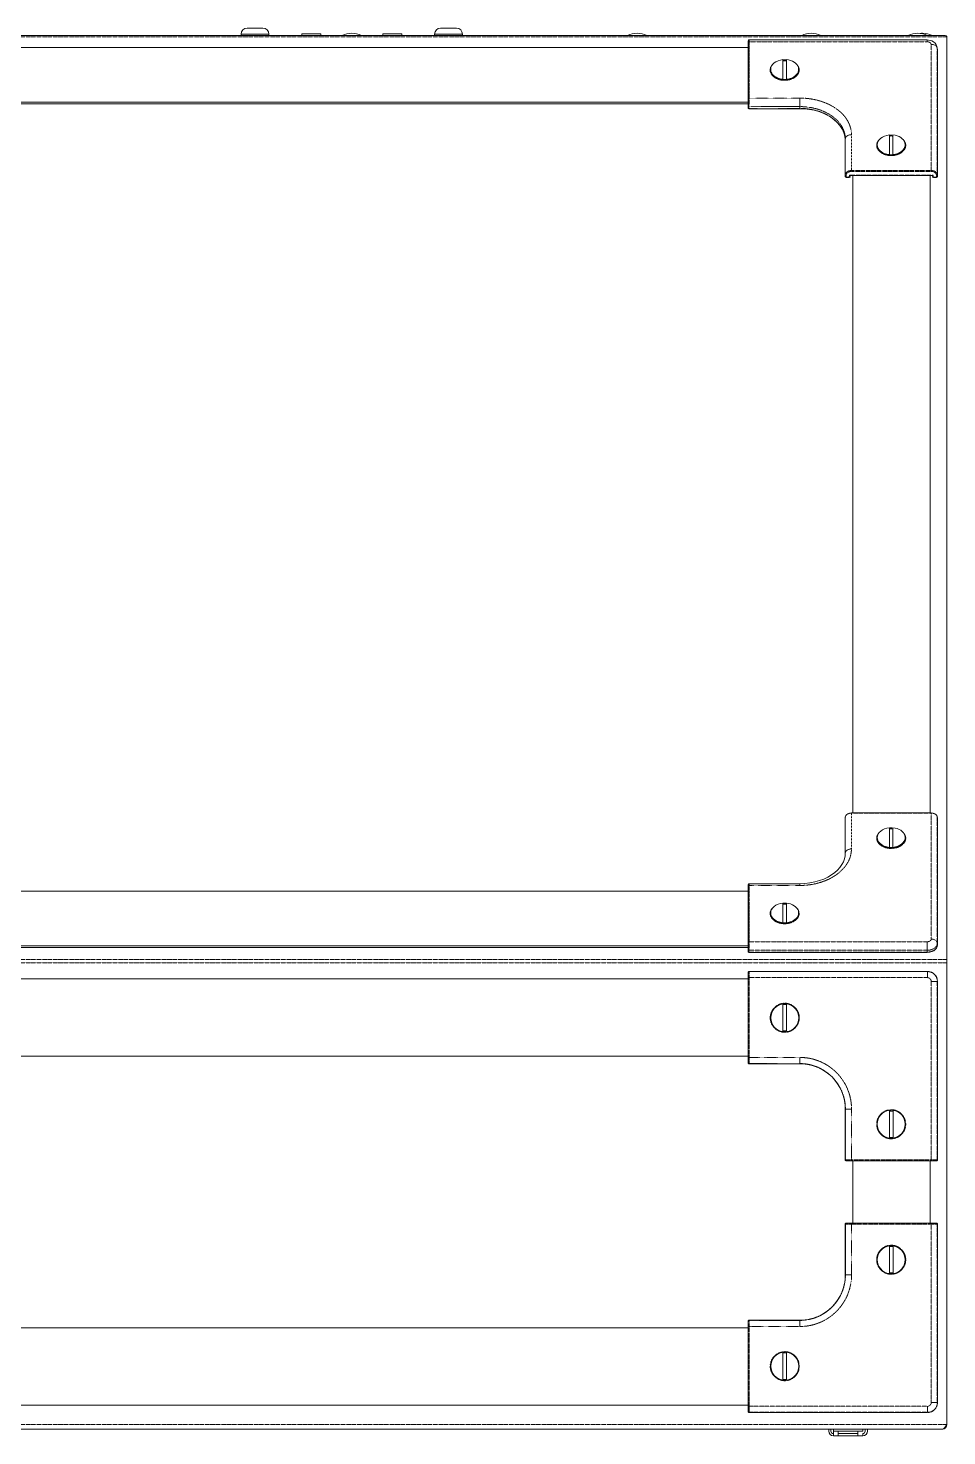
# Model space of a CAD drawing. Header units: millimetres. Extents: x 46989 to 543236, y 252623 to 526638.
# Drawn here: x 76805 to 85351, y 491109 to 504200 of the extents above; entities that cross this region are included whole.
import ezdxf

# ---------------------------------------------------------------- set-up
doc = ezdxf.new("R2010")
doc.units = ezdxf.units.MM
doc.linetypes.add('PHANTOM', pattern=[20, 10, -2, 2, -2, 2, -2])

msp = doc.modelspace()

# ---------------------------------------------------------------- linework, layer by layer
at = {"color": 7, "lineweight": 13, "ltscale": 0.03937}
for p, q in [((59542, 504131), (85329, 504131)), ((83503, 504020), (61366, 504020)), ((83512, 504090), (85169, 504090)), ((85263, 503993), (85263, 502819)), ((85350, 504118), (85350, 495538)), ((85351, 495524), (85351, 504083)), ((61366, 503511), (83503, 503511)), ((61366, 503497), (83503, 503497)), ((84455, 502831), (85213, 502831)), ((84475, 502831), (84475, 496902)), ((85195, 496902), (85195, 502831)), ((84463, 496902), (85205, 496902)), ((85263, 496847), (85263, 495674)), ((61367, 496174), (83503, 496174)), ((83503, 495665), (61367, 495665)), ((83503, 495651), (61368, 495651)), ((85169, 495605), (83509, 495605)), ((85350, 491215), (85350, 495508)), ((85351, 495508), (85351, 491215)), ((83504, 495359), (61367, 495359)), ((83504, 494610), (83504, 495388)), ((83510, 495427), (85170, 495427)), ((85263, 495334), (85263, 493674)), ((61367, 494639), (83504, 494639)), ((84446, 493668), (85224, 493668)), ((84475, 493668), (84475, 493086)), ((85195, 493086), (85195, 493668)), ((84446, 493086), (85224, 493086)), ((85263, 493080), (85263, 491420)), ((83504, 492115), (61366, 492115)), ((83504, 492144), (83504, 491366)), ((61366, 491395), (83504, 491395)), ((85170, 491327), (83510, 491327)), ((59562, 491171), (85308, 491171))]:
    msp.add_line(p, q, dxfattribs=at)
at = {"color": 7, "linetype": 'PHANTOM', "lineweight": 13, "ltscale": 0.004469}
for p, q in [((78914, 504144), (78786, 504144)), ((80714, 504144), (80586, 504144))]:
    msp.add_line(p, q, dxfattribs=at)
at = {"color": 7, "lineweight": 13, "ltscale": 0.000442475}
for p, q in [((78786, 504131), (78786, 504144)), ((79045, 504131), (79045, 504144)), ((80586, 504131), (80586, 504144)), ((80845, 504131), (80845, 504144))]:
    msp.add_line(p, q, dxfattribs=at)
at = {"color": 7, "lineweight": 13, "ltscale": 0.002532}
for p, q in [((78915, 504200), (78842, 504200)), ((80715, 504200), (80642, 504200))]:
    msp.add_line(p, q, dxfattribs=at)
at = {"color": 7, "linetype": 'PHANTOM', "lineweight": 13, "ltscale": 3.09982e-05}
for p, q in [((78915, 504144), (78914, 504144)), ((80715, 504144), (80714, 504144))]:
    msp.add_line(p, q, dxfattribs=at)
at = {"color": 7, "lineweight": 13, "ltscale": 1.76017e-05}
msp.add_line((78915, 504200), (78915, 504200), dxfattribs=at)
at = {"color": 7, "lineweight": 13, "ltscale": 0.00255}
for p, q in [((78989, 504200), (78915, 504200)), ((80789, 504200), (80715, 504200))]:
    msp.add_line(p, q, dxfattribs=at)
at = {"color": 7, "linetype": 'PHANTOM', "lineweight": 13, "ltscale": 0.0045}
for p, q in [((79045, 504144), (78915, 504144)), ((80845, 504144), (80715, 504144))]:
    msp.add_line(p, q, dxfattribs=at)
at = {"color": 7, "lineweight": 13, "ltscale": 0.002191}
for p, q in [((79414, 504147), (79351, 504147)), ((80167, 504147), (80104, 504147))]:
    msp.add_line(p, q, dxfattribs=at)
at = {"color": 7, "lineweight": 13, "ltscale": 0.000513723}
for p, q in [((79351, 504132), (79351, 504147)), ((79527, 504132), (79527, 504147)), ((80104, 504132), (80104, 504147)), ((80280, 504132), (80280, 504147))]:
    msp.add_line(p, q, dxfattribs=at)
at = {"color": 7, "linetype": 'PHANTOM', "lineweight": 13, "ltscale": 0.002191}
for p, q in [((79414, 504132), (79351, 504132)), ((80167, 504132), (80104, 504132))]:
    msp.add_line(p, q, dxfattribs=at)
at = {"color": 7, "lineweight": 13, "ltscale": 4.25477e-05}
for p, q in [((79351, 504132), (79351, 504131)), ((80104, 504132), (80104, 504131))]:
    msp.add_line(p, q, dxfattribs=at)
at = {"color": 7, "lineweight": 13, "ltscale": 0.000891197}
for p, q in [((79414, 504147), (79388, 504147)), ((80167, 504147), (80141, 504147))]:
    msp.add_line(p, q, dxfattribs=at)
at = {"color": 7, "lineweight": 13, "ltscale": 0.000858697}
for p, q in [((79439, 504147), (79414, 504147)), ((80192, 504147), (80167, 504147))]:
    msp.add_line(p, q, dxfattribs=at)
at = {"color": 7, "linetype": 'PHANTOM', "lineweight": 13, "ltscale": 0.003909}
for p, q in [((79527, 504132), (79414, 504132)), ((80280, 504132), (80167, 504132))]:
    msp.add_line(p, q, dxfattribs=at)
at = {"color": 7, "lineweight": 13, "ltscale": 0.00305}
for p, q in [((79527, 504147), (79439, 504147)), ((80280, 504147), (80192, 504147))]:
    msp.add_line(p, q, dxfattribs=at)
at = {"color": 7, "lineweight": 13, "ltscale": 4.25493e-05}
for p, q in [((79527, 504132), (79527, 504131)), ((80280, 504132), (80280, 504131))]:
    msp.add_line(p, q, dxfattribs=at)
at = {"color": 7, "lineweight": 13, "ltscale": 1.75416e-05}
msp.add_line((80715, 504200), (80715, 504200), dxfattribs=at)
at = {"color": 7, "lineweight": 13, "ltscale": 0.000237893}
msp.add_line((84908, 504131), (84901, 504131), dxfattribs=at)
at = {"color": 7, "lineweight": 13, "ltscale": 0.014052}
msp.add_line((85307, 504131), (84903, 504131), dxfattribs=at)
at = {"color": 7, "lineweight": 13, "ltscale": 0.000101285}
msp.add_line((85350, 504118), (85350, 504121), dxfattribs=at)
at = {"color": 7, "linetype": 'PHANTOM', "lineweight": 13, "ltscale": 0.03937}
for p, q in [((59520, 504118), (85350, 504118)), ((83512, 504073), (85169, 504073)), ((85205, 504048), (85205, 502877)), ((85262, 504010), (85262, 502837)), ((85263, 503993), (85263, 502820)), ((84444, 502833), (85224, 502833)), ((85205, 502877), (84463, 502877)), ((85205, 502867), (84463, 502867)), ((84463, 496900), (85205, 496900)), ((85205, 496900), (85205, 495729)), ((85262, 496863), (85262, 495690)), ((85263, 496847), (85263, 495674)), ((85169, 495625), (83510, 495625)), ((85169, 495703), (83512, 495703)), ((59520, 495538), (85350, 495538)), ((59520, 495508), (85350, 495508)), ((85169, 495608), (83509, 495608)), ((83504, 494609), (83504, 495388)), ((83506, 494628), (83506, 495370)), ((83510, 495427), (85170, 495427)), ((83511, 495426), (85170, 495426)), ((83513, 495370), (85170, 495370)), ((83513, 494628), (83513, 495370)), ((85206, 495334), (85206, 493677)), ((85262, 495334), (85262, 493675)), ((85263, 495334), (85263, 493674)), ((84445, 493668), (85224, 493668)), ((85206, 493677), (84464, 493677)), ((85206, 493670), (84464, 493670)), ((84445, 493086), (85224, 493086)), ((84464, 493084), (85206, 493084)), ((84464, 493077), (85206, 493077)), ((85206, 493077), (85206, 491420)), ((85262, 493079), (85262, 491420)), ((85263, 493080), (85263, 491420)), ((83504, 492145), (83504, 491366)), ((83506, 491385), (83506, 492126)), ((83513, 491385), (83513, 492126)), ((85170, 491327), (83510, 491327)), ((85170, 491328), (83511, 491328)), ((85170, 491385), (83513, 491385)), ((59520, 491215), (85350, 491215))]:
    msp.add_line(p, q, dxfattribs=at)
at = {"color": 7, "linetype": 'PHANTOM', "lineweight": 13, "ltscale": 0.000542271}
for p, q in [((83502, 504054), (83503, 504070)), ((84405, 496847), (84406, 496863)), ((85263, 496847), (85262, 496863))]:
    msp.add_line(p, q, dxfattribs=at)
at = {"color": 7, "lineweight": 13, "ltscale": 0.000542275}
for p, q in [((83502, 504055), (83503, 504070)), ((85263, 496848), (85262, 496863))]:
    msp.add_line(p, q, dxfattribs=at)
at = {"color": 7, "lineweight": 13, "ltscale": 1.61689e-05}
for p, q in [((83502, 504054), (83502, 504055)), ((84405, 496848), (84405, 496847))]:
    msp.add_line(p, q, dxfattribs=at)
at = {"color": 7, "linetype": 'PHANTOM', "lineweight": 13, "ltscale": 0.00075492}
for p, q in [((83502, 504054), (83502, 504033)), ((83502, 503480), (83502, 503458)), ((83502, 496187), (83502, 496209)), ((83502, 495613), (83502, 495635))]:
    msp.add_line(p, q, dxfattribs=at)
at = {"color": 7, "lineweight": 13, "ltscale": 0.00075492}
for p, q in [((83502, 504054), (83502, 504032)), ((83502, 503480), (83502, 503458)), ((83502, 496187), (83502, 496209)), ((83502, 495613), (83502, 495634))]:
    msp.add_line(p, q, dxfattribs=at)
at = {"color": 7, "linetype": 'PHANTOM', "lineweight": 13, "ltscale": 0.000592931}
for p, q in [((83503, 504050), (83502, 504033)), ((83503, 496204), (83502, 496187))]:
    msp.add_line(p, q, dxfattribs=at)
at = {"color": 7, "linetype": 'PHANTOM', "lineweight": 13, "ltscale": 0.019128}
for p, q in [((83503, 503499), (83503, 504050)), ((83503, 496204), (83503, 495653))]:
    msp.add_line(p, q, dxfattribs=at)
at = {"color": 7, "linetype": 'PHANTOM', "lineweight": 13, "ltscale": 2.2529e-05}
msp.add_line((83503, 504050), (83503, 504049), dxfattribs=at)
at = {"color": 7, "lineweight": 13, "ltscale": 0.019098}
for p, q in [((83503, 503499), (83503, 504049)), ((83503, 496203), (83503, 495653))]:
    msp.add_line(p, q, dxfattribs=at)
at = {"color": 7, "linetype": 'PHANTOM', "lineweight": 13, "ltscale": 0.018205}
for p, q in [((83505, 503544), (83505, 504068)), ((83512, 503549), (83512, 504073)), ((83505, 495698), (83505, 496223)), ((83512, 495703), (83512, 496228))]:
    msp.add_line(p, q, dxfattribs=at)
at = {"color": 7, "linetype": 'PHANTOM', "lineweight": 13, "ltscale": 0.000578452}
msp.add_line((85169, 504073), (85169, 504090), dxfattribs=at)
at = {"color": 7, "lineweight": 13, "ltscale": 0.000565867}
msp.add_line((85261, 504013), (85263, 503996), dxfattribs=at)
at = {"color": 7, "linetype": 'PHANTOM', "lineweight": 13, "ltscale": 0.000566942}
for p, q in [((85262, 504010), (85263, 503993)), ((84406, 496529), (84405, 496512)), ((85262, 495690), (85263, 495674))]:
    msp.add_line(p, q, dxfattribs=at)
at = {"color": 7, "lineweight": 13, "ltscale": 0.000107883}
msp.add_line((85263, 503996), (85263, 503993), dxfattribs=at)
at = {"color": 7, "lineweight": 13, "ltscale": 1.26756e-05}
msp.add_line((85351, 504110), (85350, 504110), dxfattribs=at)
at = {"color": 7, "lineweight": 13, "ltscale": 1.24954e-05}
for p, q in [((85351, 504087), (85350, 504087)), ((85351, 504083), (85350, 504083)), ((85351, 491215), (85350, 491215))]:
    msp.add_line(p, q, dxfattribs=at)
at = {"color": 7, "lineweight": 13, "ltscale": 0.000774984}
msp.add_line((85351, 504110), (85351, 504087), dxfattribs=at)
at = {"color": 7, "lineweight": 13, "ltscale": 0.000154}
msp.add_line((85351, 504083), (85351, 504087), dxfattribs=at)
at = {"color": 7, "lineweight": 13, "ltscale": 0.001831}
for p, q in [((83826, 503908), (83826, 503855)), ((83858, 503855), (83858, 503908)), ((84816, 503207), (84816, 503154)), ((84849, 503154), (84849, 503207)), ((84816, 496764), (84816, 496712)), ((84849, 496712), (84849, 496764)), ((83826, 496064), (83826, 496011)), ((83858, 496011), (83858, 496064))]:
    msp.add_line(p, q, dxfattribs=at)
at = {"color": 7, "lineweight": 13, "ltscale": 0.001145}
for p, q in [((83808, 503724), (83777, 503736)), ((83876, 503724), (83906, 503736)), ((84799, 503023), (84768, 503035)), ((84866, 503023), (84897, 503035)), ((84799, 496581), (84768, 496593)), ((84866, 496581), (84897, 496593)), ((83808, 495880), (83777, 495892)), ((83876, 495880), (83906, 495892))]:
    msp.add_line(p, q, dxfattribs=at)
at = {"color": 7, "lineweight": 13, "ltscale": 0.004519}
for p, q in [((83826, 503855), (83826, 503725)), ((83858, 503725), (83858, 503855)), ((84816, 503154), (84816, 503024)), ((84849, 503024), (84849, 503154)), ((84816, 496712), (84816, 496582)), ((84849, 496582), (84849, 496712)), ((83826, 496011), (83826, 495881)), ((83858, 495881), (83858, 496011))]:
    msp.add_line(p, q, dxfattribs=at)
at = {"color": 7, "linetype": 'PHANTOM', "lineweight": 13, "ltscale": 5.46879e-05}
msp.add_line((83884, 503726), (83883, 503727), dxfattribs=at)
at = {"color": 7, "linetype": 'PHANTOM', "lineweight": 13, "ltscale": 5.62128e-05}
msp.add_line((83802, 503724), (83803, 503725), dxfattribs=at)
at = {"color": 7, "lineweight": 13, "ltscale": 2.38494e-05}
for p, q in [((83826, 503724), (83826, 503725)), ((83858, 503725), (83858, 503724)), ((84816, 503023), (84816, 503024)), ((84849, 503024), (84849, 503023))]:
    msp.add_line(p, q, dxfattribs=at)
at = {"color": 7, "linetype": 'PHANTOM', "lineweight": 13, "ltscale": 0.000646864}
for p, q in [((83503, 503499), (83502, 503480)), ((84444, 502833), (84443, 502815)), ((85224, 502833), (85225, 502815)), ((83503, 495653), (83502, 495635))]:
    msp.add_line(p, q, dxfattribs=at)
at = {"color": 7, "lineweight": 13, "ltscale": 0.000632032}
msp.add_line((83503, 503499), (83502, 503480), dxfattribs=at)
at = {"color": 7, "lineweight": 13, "ltscale": 1.48442e-05}
msp.add_line((83502, 503480), (83502, 503480), dxfattribs=at)
at = {"color": 7, "linetype": 'PHANTOM', "lineweight": 13, "ltscale": 0.000591588}
for p, q in [((83502, 503458), (83503, 503475)), ((84405, 502820), (84406, 502837)), ((85263, 502820), (85262, 502837))]:
    msp.add_line(p, q, dxfattribs=at)
at = {"color": 7, "linetype": 'PHANTOM', "lineweight": 13, "ltscale": 7.06278e-06}
msp.add_line((83503, 503499), (83503, 503499), dxfattribs=at)
at = {"color": 7, "linetype": 'PHANTOM', "lineweight": 13, "ltscale": 7.74774e-06}
msp.add_line((83503, 503499), (83503, 503499), dxfattribs=at)
at = {"color": 7, "lineweight": 13, "ltscale": 1.47842e-05}
msp.add_line((83503, 503499), (83503, 503499), dxfattribs=at)
at = {"color": 7, "linetype": 'PHANTOM', "lineweight": 13, "ltscale": 0.000591591}
for p, q in [((83509, 503453), (83510, 503470)), ((83509, 495608), (83510, 495625))]:
    msp.add_line(p, q, dxfattribs=at)
at = {"color": 7, "linetype": 'PHANTOM', "lineweight": 13, "ltscale": 0.016424}
for p, q in [((83983, 503470), (83510, 503470)), ((83984, 494571), (83511, 494571)), ((84407, 493675), (84407, 494148)), ((84407, 492606), (84407, 493079)), ((83511, 492183), (83984, 492183))]:
    msp.add_line(p, q, dxfattribs=at)
at = {"color": 7, "linetype": 'PHANTOM', "lineweight": 13, "ltscale": 0.016352}
for p, q in [((83983, 503549), (83512, 503549)), ((83512, 496228), (83983, 496228)), ((83984, 494628), (83513, 494628)), ((84464, 493677), (84464, 494148)), ((84464, 492606), (84464, 493077)), ((83513, 492126), (83984, 492126))]:
    msp.add_line(p, q, dxfattribs=at)
at = {"color": 7, "linetype": 'PHANTOM', "lineweight": 13, "ltscale": 0.002731}
for p, q in [((83983, 503549), (83983, 503470)), ((85169, 495703), (85169, 495625))]:
    msp.add_line(p, q, dxfattribs=at)
at = {"color": 7, "linetype": 'PHANTOM', "lineweight": 13, "ltscale": 0.000590557}
for p, q in [((83983, 503470), (83983, 503453)), ((85169, 495625), (85169, 495608))]:
    msp.add_line(p, q, dxfattribs=at)
at = {"color": 7, "linetype": 'PHANTOM', "lineweight": 13, "ltscale": 0.016459}
for p, q in [((83983, 503453), (83509, 503453)), ((83984, 494570), (83510, 494570)), ((84406, 493674), (84406, 494148)), ((84406, 492606), (84406, 493080)), ((83510, 492184), (83984, 492184))]:
    msp.add_line(p, q, dxfattribs=at)
at = {"color": 7, "linetype": 'PHANTOM', "lineweight": 13, "ltscale": 8.10999e-05}
for p, q in [((83509, 503453), (83509, 503451)), ((83983, 503453), (83983, 503451)), ((84413, 502815), (84413, 502812)), ((84443, 502815), (84443, 502812)), ((85225, 502815), (85225, 502812)), ((85255, 502812), (85255, 502815)), ((83509, 495605), (83509, 495608)), ((85169, 495605), (85169, 495608))]:
    msp.add_line(p, q, dxfattribs=at)
at = {"color": 7, "lineweight": 13, "ltscale": 0.016459}
for p, q in [((83983, 503451), (83509, 503451)), ((83984, 494570), (83510, 494570)), ((84406, 493674), (84406, 494148)), ((84406, 492606), (84406, 493080)), ((83510, 492184), (83984, 492184))]:
    msp.add_line(p, q, dxfattribs=at)
at = {"color": 7, "linetype": 'PHANTOM', "lineweight": 13, "ltscale": 0.011563}
for p, q in [((84463, 502877), (84463, 503210)), ((84463, 496567), (84463, 496900))]:
    msp.add_line(p, q, dxfattribs=at)
at = {"color": 7, "linetype": 'PHANTOM', "lineweight": 13, "ltscale": 0.000566912}
msp.add_line((84406, 503171), (84405, 503155), dxfattribs=at)
at = {"color": 7, "linetype": 'PHANTOM', "lineweight": 13, "ltscale": 0.011638}
for p, q in [((84405, 502820), (84405, 503155)), ((84405, 496512), (84405, 496847))]:
    msp.add_line(p, q, dxfattribs=at)
at = {"color": 7, "lineweight": 13, "ltscale": 0.011638}
for p, q in [((84405, 502819), (84405, 503155)), ((84405, 496512), (84405, 496847))]:
    msp.add_line(p, q, dxfattribs=at)
at = {"color": 7, "linetype": 'PHANTOM', "lineweight": 13, "ltscale": 0.011613}
for p, q in [((84406, 502837), (84406, 503171)), ((84406, 496529), (84406, 496863))]:
    msp.add_line(p, q, dxfattribs=at)
at = {"color": 7, "linetype": 'PHANTOM', "lineweight": 13, "ltscale": 5.60813e-05}
for p, q in [((84793, 503024), (84794, 503025)), ((84793, 496581), (84794, 496582))]:
    msp.add_line(p, q, dxfattribs=at)
at = {"color": 7, "linetype": 'PHANTOM', "lineweight": 13, "ltscale": 5.45191e-05}
for p, q in [((84875, 503025), (84874, 503026)), ((84875, 496582), (84874, 496584)), ((83884, 495882), (83883, 495883))]:
    msp.add_line(p, q, dxfattribs=at)
at = {"color": 7, "linetype": 'PHANTOM', "lineweight": 13, "ltscale": 0.000591618}
msp.add_line((84413, 502815), (84414, 502832), dxfattribs=at)
at = {"color": 7, "linetype": 'PHANTOM', "lineweight": 13, "ltscale": 0.001068}
for p, q in [((84443, 502815), (84413, 502815)), ((85255, 502815), (85225, 502815)), ((83503, 495420), (83503, 495390)), ((83503, 494608), (83503, 494577)), ((84444, 493667), (84413, 493667)), ((85256, 493667), (85225, 493667)), ((84444, 493087), (84413, 493087)), ((85256, 493087), (85225, 493087)), ((83503, 492146), (83503, 492177)), ((83503, 491334), (83503, 491365))]:
    msp.add_line(p, q, dxfattribs=at)
at = {"color": 7, "lineweight": 13, "ltscale": 0.001068}
for p, q in [((84443, 502812), (84413, 502812)), ((85255, 502812), (85225, 502812)), ((83503, 495420), (83503, 495390)), ((83503, 494608), (83503, 494577)), ((84444, 493667), (84413, 493667)), ((85256, 493667), (85225, 493667)), ((84444, 493087), (84413, 493087)), ((85256, 493087), (85225, 493087)), ((83503, 492146), (83503, 492177)), ((83503, 491334), (83503, 491365))]:
    msp.add_line(p, q, dxfattribs=at)
at = {"color": 7, "lineweight": 13, "ltscale": 0.000293974}
msp.add_line((84451, 502827), (84451, 502819), dxfattribs=at)
at = {"color": 7, "linetype": 'PHANTOM', "lineweight": 13, "ltscale": 0.000345666}
for p, q in [((84463, 502877), (84463, 502867)), ((85205, 502877), (85205, 502867))]:
    msp.add_line(p, q, dxfattribs=at)
at = {"color": 7, "lineweight": 13, "ltscale": 0.000293978}
msp.add_line((85217, 502827), (85217, 502819), dxfattribs=at)
at = {"color": 7, "linetype": 'PHANTOM', "lineweight": 13, "ltscale": 0.000591621}
msp.add_line((85255, 502815), (85254, 502832), dxfattribs=at)
at = {"color": 7, "lineweight": 13, "ltscale": 0.000542271}
msp.add_line((84405, 496848), (84406, 496863), dxfattribs=at)
at = {"color": 7, "linetype": 'PHANTOM', "lineweight": 13, "ltscale": 7.32152e-05}
for p, q in [((84463, 496900), (84463, 496902)), ((85205, 496900), (85205, 496902))]:
    msp.add_line(p, q, dxfattribs=at)
at = {"color": 7, "lineweight": 13, "ltscale": 1.6167e-05}
msp.add_line((85263, 496847), (85263, 496848), dxfattribs=at)
at = {"color": 7, "lineweight": 13, "ltscale": 2.38644e-05}
for p, q in [((84816, 496581), (84816, 496582)), ((84849, 496582), (84849, 496581)), ((83826, 495880), (83826, 495881)), ((83858, 495881), (83858, 495880))]:
    msp.add_line(p, q, dxfattribs=at)
at = {"color": 7, "linetype": 'PHANTOM', "lineweight": 13, "ltscale": 1.18045e-05}
msp.add_line((84833, 496574), (84833, 496574), dxfattribs=at)
at = {"color": 7, "lineweight": 13, "ltscale": 0.000153543}
msp.add_line((84405, 496508), (84405, 496512), dxfattribs=at)
at = {"color": 7, "lineweight": 13, "ltscale": 0.000542286}
msp.add_line((83502, 496209), (83503, 496225), dxfattribs=at)
at = {"color": 7, "linetype": 'PHANTOM', "lineweight": 13, "ltscale": 0.000542275}
msp.add_line((83502, 496209), (83503, 496224), dxfattribs=at)
at = {"color": 7, "lineweight": 13, "ltscale": 1.61561e-05}
msp.add_line((83502, 496209), (83502, 496209), dxfattribs=at)
at = {"color": 7, "linetype": 'PHANTOM', "lineweight": 13, "ltscale": 2.2514e-05}
msp.add_line((83503, 496204), (83503, 496203), dxfattribs=at)
at = {"color": 7, "lineweight": 13, "ltscale": 0.016374}
msp.add_line((83512, 496244), (83983, 496244), dxfattribs=at)
at = {"color": 7, "linetype": 'PHANTOM', "lineweight": 13, "ltscale": 0.000578467}
msp.add_line((83983, 496228), (83983, 496244), dxfattribs=at)
at = {"color": 7, "linetype": 'PHANTOM', "lineweight": 13, "ltscale": 5.61186e-05}
msp.add_line((83802, 495881), (83803, 495882), dxfattribs=at)
at = {"color": 7, "linetype": 'PHANTOM', "lineweight": 13, "ltscale": 1.17895e-05}
msp.add_line((83842, 495873), (83842, 495874), dxfattribs=at)
at = {"color": 7, "lineweight": 13, "ltscale": 0.000632062}
msp.add_line((83503, 495653), (83502, 495635), dxfattribs=at)
at = {"color": 7, "lineweight": 13, "ltscale": 1.4816e-05}
msp.add_line((83502, 495634), (83502, 495635), dxfattribs=at)
at = {"color": 7, "linetype": 'PHANTOM', "lineweight": 13, "ltscale": 0.000591606}
msp.add_line((83502, 495613), (83503, 495630), dxfattribs=at)
at = {"color": 7, "linetype": 'PHANTOM', "lineweight": 13, "ltscale": 7.72787e-06}
msp.add_line((83503, 495653), (83503, 495653), dxfattribs=at)
at = {"color": 7, "linetype": 'PHANTOM', "lineweight": 13, "ltscale": 7.07779e-06}
msp.add_line((83503, 495653), (83503, 495653), dxfattribs=at)
at = {"color": 7, "lineweight": 13, "ltscale": 1.47826e-05}
msp.add_line((83503, 495653), (83503, 495653), dxfattribs=at)
at = {"color": 7, "lineweight": 13, "ltscale": 0.001066}
msp.add_line((85350, 495508), (85350, 495538), dxfattribs=at)
at = {"color": 7, "linetype": 'PHANTOM', "lineweight": 13, "ltscale": 1.24954e-05}
for p, q in [((85351, 495524), (85350, 495524)), ((85350, 495508), (85351, 495508))]:
    msp.add_line(p, q, dxfattribs=at)
at = {"color": 7, "lineweight": 13, "ltscale": 0.00054801}
msp.add_line((85351, 495508), (85351, 495524), dxfattribs=at)
at = {"color": 7, "linetype": 'PHANTOM', "lineweight": 13, "ltscale": 4.9424e-05}
for p, q in [((83503, 495420), (83504, 495419)), ((83503, 494577), (83504, 494579)), ((84406, 493674), (84407, 493675)), ((84413, 493667), (84414, 493668)), ((85263, 493674), (85262, 493675)), ((85256, 493087), (85255, 493086))]:
    msp.add_line(p, q, dxfattribs=at)
at = {"color": 7, "linetype": 'PHANTOM', "lineweight": 13, "ltscale": 5.40329e-05}
for p, q in [((83504, 495388), (83503, 495390)), ((83504, 494609), (83503, 494608)), ((84445, 493086), (84444, 493087)), ((85224, 493086), (85225, 493087))]:
    msp.add_line(p, q, dxfattribs=at)
at = {"color": 7, "linetype": 'PHANTOM', "lineweight": 13, "ltscale": 2.09221e-05}
for p, q in [((83504, 495388), (83504, 495388)), ((83504, 494610), (83504, 494609)), ((83504, 492145), (83504, 492144))]:
    msp.add_line(p, q, dxfattribs=at)
at = {"color": 7, "linetype": 'PHANTOM', "lineweight": 13, "ltscale": 0.000249788}
for p, q in [((83513, 495370), (83506, 495370)), ((83513, 494628), (83506, 494628)), ((83513, 492126), (83506, 492126)), ((83513, 491385), (83506, 491385))]:
    msp.add_line(p, q, dxfattribs=at)
at = {"color": 7, "linetype": 'PHANTOM', "lineweight": 13, "ltscale": 4.93815e-05}
for p, q in [((83510, 495427), (83511, 495426)), ((83510, 494570), (83511, 494571)), ((85256, 493667), (85255, 493668)), ((84413, 493087), (84414, 493086))]:
    msp.add_line(p, q, dxfattribs=at)
at = {"color": 7, "linetype": 'PHANTOM', "lineweight": 13, "ltscale": 3.4933e-05}
for p, q in [((85170, 495426), (85170, 495427)), ((83984, 494571), (83984, 494570))]:
    msp.add_line(p, q, dxfattribs=at)
at = {"color": 7, "linetype": 'PHANTOM', "lineweight": 13, "ltscale": 0.001973}
for p, q in [((85170, 495370), (85170, 495426)), ((85206, 495334), (85262, 495334)), ((83984, 494628), (83984, 494571)), ((84464, 494148), (84407, 494148)), ((84464, 492606), (84407, 492606)), ((83984, 492126), (83984, 492183)), ((85170, 491385), (85170, 491328)), ((85206, 491420), (85262, 491420))]:
    msp.add_line(p, q, dxfattribs=at)
at = {"color": 7, "linetype": 'PHANTOM', "lineweight": 13, "ltscale": 3.49631e-05}
for p, q in [((85262, 495334), (85263, 495334)), ((84407, 494148), (84406, 494148)), ((84407, 492606), (84406, 492606)), ((85262, 491420), (85263, 491420))]:
    msp.add_line(p, q, dxfattribs=at)
at = {"color": 7, "lineweight": 13, "ltscale": 0.00449}
for p, q in [((83826, 495127), (83826, 494997)), ((83859, 494997), (83859, 495127)), ((83826, 494997), (83826, 494868)), ((83859, 494868), (83859, 494997)), ((84817, 494136), (84817, 494007)), ((84850, 494007), (84850, 494136)), ((84817, 494007), (84817, 493877)), ((84850, 493877), (84850, 494007)), ((84817, 492877), (84817, 492747)), ((84850, 492747), (84850, 492877)), ((84817, 492747), (84817, 492618)), ((84850, 492618), (84850, 492747)), ((83826, 491886), (83826, 491757)), ((83859, 491757), (83859, 491886)), ((83826, 491757), (83826, 491627)), ((83859, 491627), (83859, 491757))]:
    msp.add_line(p, q, dxfattribs=at)
at = {"color": 7, "linetype": 'PHANTOM', "lineweight": 13, "ltscale": 5.40223e-05}
msp.add_line((84445, 493668), (84444, 493667), dxfattribs=at)
at = {"color": 7, "linetype": 'PHANTOM', "lineweight": 13, "ltscale": 2.0907e-05}
msp.add_line((84445, 493668), (84446, 493668), dxfattribs=at)
at = {"color": 7, "linetype": 'PHANTOM', "lineweight": 13, "ltscale": 0.000249758}
for p, q in [((84464, 493677), (84464, 493670)), ((85206, 493677), (85206, 493670)), ((84464, 493077), (84464, 493084)), ((85206, 493077), (85206, 493084))]:
    msp.add_line(p, q, dxfattribs=at)
at = {"color": 7, "linetype": 'PHANTOM', "lineweight": 13, "ltscale": 5.39798e-05}
msp.add_line((85224, 493668), (85225, 493667), dxfattribs=at)
at = {"color": 7, "linetype": 'PHANTOM', "lineweight": 13, "ltscale": 2.0967e-05}
msp.add_line((85224, 493668), (85224, 493668), dxfattribs=at)
at = {"color": 7, "linetype": 'PHANTOM', "lineweight": 13, "ltscale": 4.94346e-05}
for p, q in [((84406, 493080), (84407, 493079)), ((85263, 493080), (85262, 493079))]:
    msp.add_line(p, q, dxfattribs=at)
at = {"color": 7, "linetype": 'PHANTOM', "lineweight": 13, "ltscale": 2.09071e-05}
for p, q in [((84446, 493086), (84445, 493086)), ((85224, 493086), (85224, 493086))]:
    msp.add_line(p, q, dxfattribs=at)
at = {"color": 7, "linetype": 'PHANTOM', "lineweight": 13, "ltscale": 4.93868e-05}
for p, q in [((83503, 492177), (83504, 492176)), ((83510, 492184), (83511, 492183)), ((83510, 491327), (83511, 491328))]:
    msp.add_line(p, q, dxfattribs=at)
at = {"color": 7, "linetype": 'PHANTOM', "lineweight": 13, "ltscale": 5.40276e-05}
msp.add_line((83504, 492145), (83503, 492146), dxfattribs=at)
at = {"color": 7, "linetype": 'PHANTOM', "lineweight": 13, "ltscale": 3.49405e-05}
for p, q in [((83984, 492183), (83984, 492184)), ((85170, 491328), (85170, 491327))]:
    msp.add_line(p, q, dxfattribs=at)
at = {"color": 7, "linetype": 'PHANTOM', "lineweight": 13, "ltscale": 5.40303e-05}
msp.add_line((83504, 491366), (83503, 491365), dxfattribs=at)
at = {"color": 7, "linetype": 'PHANTOM', "lineweight": 13, "ltscale": 4.93842e-05}
msp.add_line((83503, 491334), (83504, 491335), dxfattribs=at)
at = {"color": 7, "linetype": 'PHANTOM', "lineweight": 13, "ltscale": 2.09184e-05}
msp.add_line((83504, 491366), (83504, 491366), dxfattribs=at)
at = {"color": 7, "lineweight": 13, "ltscale": 0.000644474}
for p, q in [((84252, 491171), (84252, 491153)), ((84273, 491171), (84273, 491153)), ((84591, 491153), (84591, 491171)), ((84612, 491153), (84612, 491171))]:
    msp.add_line(p, q, dxfattribs=at)
at = {"color": 7, "lineweight": 13, "ltscale": 0.000644477}
for p, q in [((84295, 491153), (84295, 491171)), ((84568, 491153), (84568, 491171))]:
    msp.add_line(p, q, dxfattribs=at)
at = {"color": 7, "lineweight": 13, "ltscale": 0.000164543}
msp.add_line((85308, 491171), (85313, 491171), dxfattribs=at)
at = {"color": 7, "lineweight": 13, "ltscale": 2.22987e-05}
msp.add_line((85313, 491171), (85313, 491171), dxfattribs=at)
at = {"color": 7, "lineweight": 13, "ltscale": 0.001508}
msp.add_line((84295, 491153), (84295, 491109), dxfattribs=at)
at = {"color": 7, "linetype": 'PHANTOM', "lineweight": 13, "ltscale": 0.00155}
for p, q in [((84295, 491153), (84340, 491153)), ((84524, 491153), (84568, 491153))]:
    msp.add_line(p, q, dxfattribs=at)
at = {"color": 7, "lineweight": 13, "ltscale": 0.000218328}
msp.add_line((84295, 491115), (84295, 491109), dxfattribs=at)
at = {"color": 7, "lineweight": 13, "ltscale": 0.00155}
for p, q in [((84295, 491109), (84340, 491109)), ((84524, 491109), (84568, 491109))]:
    msp.add_line(p, q, dxfattribs=at)
at = {"color": 7, "lineweight": 13, "ltscale": 0.006385}
for p, q in [((84340, 491153), (84524, 491153)), ((84524, 491130), (84340, 491130)), ((84340, 491109), (84524, 491109))]:
    msp.add_line(p, q, dxfattribs=at)
at = {"color": 7, "lineweight": 13, "ltscale": 3.50381e-05}
for p, q in [((84340, 491153), (84340, 491152)), ((84524, 491153), (84524, 491152))]:
    msp.add_line(p, q, dxfattribs=at)
at = {"color": 7, "lineweight": 13, "ltscale": 0.001472}
for p, q in [((84340, 491152), (84340, 491109)), ((84524, 491152), (84524, 491109))]:
    msp.add_line(p, q, dxfattribs=at)
at = {"color": 7, "lineweight": 13, "ltscale": 0.000732497}
msp.add_line((84568, 491109), (84568, 491130), dxfattribs=at)
at = {"color": 7, "lineweight": 13, "ltscale": 0.03937}
for points in [[(85350, 504121), (85343, 504127), (85335, 504130), (85329, 504131)], [(83503, 504070), (83504, 504082), (83506, 504087), (83510, 504090), (83512, 504090)], [(85261, 504013), (85258, 504030), (85251, 504046), (85241, 504060), (85227, 504072), (85212, 504081), (85196, 504086), (85180, 504089), (85169, 504090)], [(83787, 503732), (83803, 503724), (83822, 503719), (83836, 503717)], [(83842, 503717), (83863, 503719), (83882, 503725), (83896, 503732)], [(84405, 503155), (84404, 503176), (84401, 503196), (84396, 503217), (84389, 503237), (84379, 503257), (84368, 503277), (84354, 503296), (84331, 503323), (84303, 503348), (84272, 503371), (84237, 503391), (84200, 503409), (84159, 503424), (84117, 503436), (84073, 503444), (84029, 503449), (83983, 503451)], [(84778, 503031), (84794, 503023), (84813, 503018), (84827, 503017)], [(84833, 503016), (84853, 503018), (84873, 503024), (84887, 503031)], [(84463, 496902), (84445, 496900), (84430, 496895), (84419, 496887), (84411, 496877), (84407, 496866), (84406, 496863)], [(85205, 496902), (85223, 496900), (85238, 496895), (85249, 496887), (85257, 496877), (85261, 496866), (85262, 496863)], [(84833, 496574), (84812, 496576), (84793, 496581), (84778, 496589)], [(84833, 496574), (84853, 496576), (84873, 496581), (84887, 496589)], [(83983, 496244), (84030, 496246), (84077, 496251), (84122, 496260), (84165, 496272), (84206, 496287), (84244, 496305), (84279, 496326), (84310, 496349), (84334, 496371), (84356, 496395), (84375, 496421), (84389, 496448), (84399, 496476), (84405, 496503), (84406, 496516)], [(83503, 496225), (83504, 496236), (83506, 496241), (83510, 496244), (83512, 496244)], [(83842, 495873), (83821, 495875), (83802, 495881), (83787, 495888)], [(83842, 495873), (83863, 495875), (83882, 495881), (83896, 495888)], [(85169, 495605), (85192, 495607), (85213, 495613), (85229, 495621), (85243, 495632), (85254, 495644), (85259, 495656), (85262, 495668), (85263, 495674)], [(85350, 491215), (85338, 491195), (85331, 491186), (85324, 491179), (85320, 491175), (85314, 491172), (85308, 491171)]]:
    msp.add_lwpolyline(points, dxfattribs=at)
at = {"color": 7, "linetype": 'PHANTOM', "lineweight": 13, "ltscale": 0.03937}
for points in [[(83503, 504070), (83504, 504081), (83504, 504083), (83504, 504083), (83505, 504083), (83505, 504083), (83505, 504083), (83505, 504083), (83505, 504083), (83505, 504081), (83505, 504068)], [(83512, 504090), (83512, 504090), (83512, 504090), (83512, 504090), (83512, 504089), (83512, 504073)], [(84463, 502877), (84449, 502875), (84436, 502871), (84424, 502865), (84418, 502860), (84413, 502854), (84410, 502849), (84407, 502843), (84406, 502837)], [(84444, 502833), (84449, 502827), (84450, 502827), (84450, 502827), (84451, 502827), (84451, 502827), (84451, 502827), (84451, 502827)], [(85262, 502837), (85261, 502843), (85258, 502849), (85255, 502855), (85250, 502860), (85240, 502868), (85227, 502873), (85214, 502876), (85205, 502877)], [(84463, 496900), (84449, 496899), (84436, 496895), (84424, 496889), (84418, 496885), (84413, 496879), (84410, 496874), (84407, 496869), (84406, 496863)], [(85262, 496863), (85261, 496869), (85258, 496874), (85255, 496880), (85250, 496885), (85240, 496892), (85227, 496897), (85214, 496900), (85205, 496900)], [(83505, 496223), (83505, 496235), (83505, 496237), (83505, 496237), (83505, 496237), (83505, 496237), (83505, 496237), (83504, 496237), (83504, 496237), (83504, 496231), (83503, 496224)], [(83512, 496228), (83512, 496243), (83512, 496244), (83512, 496244), (83512, 496244), (83512, 496244)], [(83504, 495419), (83504, 495419), (83504, 495419), (83504, 495418), (83505, 495408), (83506, 495370)], [(83511, 495426), (83511, 495426), (83511, 495425), (83512, 495418), (83513, 495404), (83513, 495370)], [(83506, 494628), (83505, 494598), (83504, 494580), (83504, 494579), (83504, 494579), (83504, 494579)], [(83513, 494628), (83513, 494592), (83512, 494578), (83511, 494572), (83511, 494572), (83511, 494571)], [(85262, 493079), (85262, 493079), (85261, 493079), (85254, 493078), (85240, 493077), (85206, 493077)], [(83506, 492126), (83505, 492159), (83504, 492174), (83504, 492175), (83504, 492176), (83504, 492176)], [(83513, 492126), (83513, 492163), (83512, 492176), (83511, 492182), (83511, 492183), (83511, 492183)], [(83504, 491335), (83504, 491335), (83504, 491336), (83505, 491339), (83505, 491352), (83506, 491385)], [(83511, 491328), (83511, 491328), (83511, 491329), (83512, 491337), (83513, 491350), (83513, 491385)]]:
    msp.add_lwpolyline(points, dxfattribs=at)
for centre in [(83843, 494997), (84833, 494007), (84833, 492747), (83843, 491757)]:
    msp.add_circle(centre, 135, dxfattribs=at)
at = {"color": 7, "lineweight": 13, "ltscale": 0.03937}
for centre, radius, start, end in [((78842, 504144), 56.2, 90, 180), ((78989, 504144), 56.2, 360, 90), ((79815, 503954), 198, 90, 116.8538), ((79815, 503954), 198, 63.1462, 90), ((80642, 504144), 56.2, 90, 180), ((80789, 504144), 56.2, 360, 90), ((82470, 503954), 198, 90, 116.8538), ((82470, 503954), 198, 63.1462, 90), ((84090, 503954), 198, 90, 116.8538), ((84090, 503954), 198, 63.1462, 90), ((85080, 503954), 198, 90, 116.8543), ((85080, 503954), 198, 63.1457, 90), ((85125, 503954), 198, 90, 96.5732), ((85125, 503954), 198, 63.1425, 90), ((83509, 504032), 7.2, 180.0053, 212.0926), ((85307, 504087), 43.4, 0, 7.3838), ((83509, 503458), 7.2, 180.0053, 270), ((84413, 502819), 7.2, 180.0053, 270), ((84443, 502819), 7.2, 270, 356.6094), ((84455, 502827), 4.09, 96.2248, 170.4364), ((85213, 502827), 4.08, 9.5853, 83.8346), ((85225, 502819), 7.2, 183.3906, 270), ((85255, 502819), 7.2, 270, 359.9947), ((83509, 496187), 7.2, 180.0128, 212.0859), ((83509, 495613), 7.2, 180.0053, 270), ((83510, 495420), 7.2, 90, 180), ((83510, 495390), 7.2, 180.0002, 212.0958), ((85170, 495334), 93.4, 0, 90), ((83843, 494997), 130, 97.1808, 262.8192), ((83843, 494997), 123, 82.4191, 97.5809), ((83843, 494997), 130, 277.1808, 82.8192), ((83843, 494997), 123, 262.4191, 277.5809), ((83510, 494608), 7.2, 147.9168, 180.0006), ((83510, 494577), 7.2, 180, 270), ((83984, 494148), 422, 360, 90), ((84833, 494007), 130, 97.1808, 262.8192), ((84833, 494007), 123, 82.4191, 97.5809), ((84833, 494007), 130, 277.1808, 82.8192), ((84833, 494007), 123, 262.4191, 277.5809), ((84413, 493674), 7.2, 180, 270), ((84444, 493674), 7.2, 270, 302.0897), ((85225, 493674), 7.2, 237.9041, 269.9998), ((85256, 493674), 7.2, 270, 360), ((84413, 493080), 7.2, 90, 180), ((84444, 493080), 7.2, 57.9163, 90.0006), ((85225, 493080), 7.2, 90.0002, 122.0958), ((85256, 493080), 7.2, 0, 90), ((84833, 492747), 130, 97.1808, 262.8192), ((84833, 492747), 123, 82.4191, 97.5809), ((84833, 492747), 130, 277.1808, 82.8192), ((83984, 492606), 422, 270, 0), ((84833, 492747), 123, 262.4191, 277.5809), ((83510, 492177), 7.2, 90, 180), ((83510, 492146), 7.2, 180, 212.0897), ((83843, 491757), 130, 97.1808, 262.8192), ((83843, 491757), 123, 82.4191, 97.5809), ((83843, 491757), 130, 277.1808, 82.8192), ((83843, 491757), 123, 262.4191, 277.5809), ((83510, 491365), 7.2, 147.9041, 179.9998), ((83510, 491334), 7.2, 180, 270), ((85170, 491420), 93.4, 270, 0), ((84673, 491191), 20.1, 260.2346, 269.9641), ((85307, 491215), 43.4, 273.3319, 0), ((84295, 491153), 43.4, 180, 270), ((84295, 491153), 22.3, 180, 270), ((84568, 491153), 43.4, 270, 0), ((84568, 491153), 22.3, 270, 0)]:
    msp.add_arc(centre, radius, start, end, dxfattribs=at)
at = {"color": 7, "linetype": 'PHANTOM', "lineweight": 13, "ltscale": 0.03937}
for centre, radius, start, end in [((82098, 503552), 1408, 356.8667, 359.6642), ((81669, 503558), 1843, 357.2619, 359.708), ((82098, 495707), 1408, 356.8667, 359.6642), ((81668, 495713), 1845, 357.263, 359.7069), ((85170, 495334), 93.4, 0, 90), ((85170, 495334), 92.4, 0, 90), ((85170, 495334), 35.5, 0, 90), ((83843, 494997), 130, 82.782, 97.218), ((83843, 494997), 130, 262.782, 277.218), ((83984, 494148), 480, 0, 90), ((83984, 494148), 423, 0, 90), ((83984, 494148), 422, 0, 90), ((84833, 494007), 130, 82.782, 97.218), ((84833, 494007), 130, 262.782, 277.218), ((84833, 492747), 130, 82.782, 97.218), ((83984, 492606), 423, 270, 0), ((83984, 492606), 480, 270, 0), ((83984, 492606), 422, 270, 0), ((84833, 492747), 130, 262.782, 277.218), ((83843, 491757), 130, 82.782, 97.218), ((83843, 491757), 130, 262.782, 277.218), ((85170, 491420), 92.4, 270, 0), ((85170, 491420), 35.5, 270, 0), ((85170, 491420), 93.4, 270, 0)]:
    msp.add_arc(centre, radius, start, end, dxfattribs=at)
for centre, major_axis, ratio, start_param, end_param in [((83509, 504054), (-7.19, 0.46), 0.736578, 6.283065, 6.328804), ((83509, 504054), (-7.2, 0), 0.707106, 6.239552, 6.283317), ((83509, 504032), (7.19, -0.46), 0.736578, 3.187211, 3.747035), ((83509, 504032), (-7.2, 0), 0.707106, 6.239552, 6.283317), ((83510, 504070), (-7.19, 0.46), 0.736578, 6.283065, 6.328804), ((83512, 504068), (7.2, 0), 0.707106, 1.570796, 3.097959), ((85169, 504048), (35.5, 0), 0.707107, 0, 1.570797), ((85205, 504008), (-56.9, 0), 0.707106, 3.185226, 4.712389), ((85169, 504010), (92.4, 0), 0.707107, 0, 0.043675), ((85169, 503993), (93.4, 0), 0.707107, 0, 0.043675), ((85255, 503993), (7.2, 0), 0.707106, 6.283053, 6.326819), ((83842, 503810), (135, 0), 0.707107, 2.557651, 6.867238), ((83842, 503810), (135, 0), 0.707107, 1.449606, 1.691993), ((83842, 503809), (130, 0), 0.707107, 1.444822, 1.696777), ((83842, 503809), (130, 0), 0.707107, 3.165341, 6.25952), ((83842, 503774), (81.1, 0), 0.707107, 3.968226, 4.644093), ((83842, 503774), (81.1, 0), 0.707107, 4.712389, 5.456576), ((83509, 503480), (-7.2, 0), 0.707106, 6.239552, 6.283317), ((83509, 503480), (-7.19, 0.43), 0.674949, 6.283063, 6.324999), ((83510, 503475), (7.19, -0.43), 0.674949, 3.183406, 4.7523), ((83512, 503544), (7.2, 0), 0.707106, 1.570796, 3.097959), ((83983, 503210), (480, 0), 0.707107, 0, 1.570796), ((83983, 503171), (423, 0), 0.707107, 0, 1.570796), ((83509, 503458), (7.19, -0.43), 0.674949, 3.183406, 4.7523), ((83509, 503458), (-7.2, 0), 0.707106, 6.239552, 6.283317), ((83983, 503155), (422, 0), 0.707107, 0, 1.570796), ((84463, 503169), (56.9, 0), 0.707106, 1.570796, 3.097959), ((84833, 503110), (135, 0), 0.707107, 1.449602, 1.69199), ((84413, 503155), (7.2, 0), 0.707106, 3.097959, 3.141725), ((84833, 503110), (135, 0), 0.707107, 3.141593, 6.867612), ((84833, 503110), (135, 0), 0.707107, 2.557168, 3.1416), ((84833, 503108), (130, 0), 0.707107, 3.165362, 6.259416), ((84833, 503108), (130, 0), 0.707107, 1.444819, 1.696774), ((84833, 503074), (81.1, 0), 0.707107, 3.968511, 4.644093), ((84833, 503074), (81.1, 0), 0.707107, 4.712389, 5.456267), ((84413, 502819), (7.19, -0.43), 0.674949, 3.183406, 4.7523), ((84413, 502819), (7.2, 0), 0.707106, 3.097959, 3.141725), ((84414, 502836), (-7.19, 0.43), 0.674949, 0.041813, 1.610707), ((84463, 502830), (49.7, 0), 0.737979, 1.570793, 3.097958), ((84443, 502819), (7.19, -0.43), 0.674949, 4.7523, 6.283063), ((84444, 502838), (13.7, -5.9), 0.302617, 4.842116, 5.671109), ((85205, 502830), (49.7, 0), 0.737979, 0.043632, 1.570793), ((85224, 502838), (13.7, 5.9), 0.302618, 3.753666, 4.582648), ((85224, 502838), (-6.2, -11.4), 0.18987, 5.98837, 7.519224), ((85225, 502819), (7.19, 0.43), 0.674949, 3.141715, 4.672478), ((85254, 502836), (7.19, 0.43), 0.674949, 4.672478, 6.241372), ((85255, 502819), (7.19, 0.43), 0.674949, 4.672478, 6.241372), ((85255, 502819), (7.2, 0), 0.707106, 6.283053, 6.326819), ((84413, 496847), (7.19, -0.46), 0.736577, 3.141472, 3.187211), ((84413, 496847), (7.2, 0), 0.707106, 3.097959, 3.141725), ((84414, 496863), (7.19, -0.46), 0.736577, 3.141472, 3.187211), ((85254, 496863), (-7.19, -0.46), 0.736577, 3.095974, 3.141713), ((85255, 496847), (-7.19, -0.46), 0.736577, 3.095974, 3.141713), ((85255, 496847), (7.2, 0), 0.707106, 6.283053, 6.326819), ((84833, 496667), (135, 0), 0.707107, 2.557168, 6.867612), ((84833, 496666), (130, 0), 0.707107, 3.165362, 6.259416), ((84833, 496667), (135, 0), 0.707107, 1.449602, 1.691997), ((84833, 496666), (130, 0), 0.707107, 1.444819, 1.696774), ((83983, 496567), (480, 0), 0.707107, 4.712389, 6.283185), ((84463, 496527), (56.9, 0), 0.707106, 1.570796, 3.097959), ((83983, 496529), (423, 0), 0.707107, 6.239376, 6.283185), ((84833, 496631), (81.1, 0), 0.707107, 3.96851, 5.456268), ((83983, 496512), (422, 0), 0.707107, 6.267741, 6.283185), ((84413, 496512), (7.2, 0), 0.707106, 3.097959, 3.141725), ((83509, 496209), (7.19, -0.46), 0.736577, 3.141472, 3.187211), ((83509, 496209), (7.2, 0), 0.707106, 3.097959, 3.141725), ((83509, 496187), (7.2, 0), 0.707106, 3.097959, 3.141725), ((83509, 496187), (7.19, -0.46), 0.736577, 3.187211, 3.747035), ((83510, 496224), (-7.19, 0.46), 0.736577, 6.283065, 6.328804), ((83512, 496223), (7.2, 0), 0.707106, 1.570796, 3.097959), ((83842, 495967), (135, 0), 0.707107, 2.557168, 6.867612), ((83842, 495967), (135, 0), 0.707107, 1.449602, 1.691997), ((83842, 495965), (130, 0), 0.707107, 1.444819, 1.696774), ((83842, 495965), (130, 0), 0.707107, 3.165362, 6.259416), ((83842, 495931), (81.1, 0), 0.707107, 3.96851, 5.456268), ((83509, 495634), (7.19, -0.43), 0.674949, 3.141471, 3.183406), ((83509, 495634), (7.2, 0), 0.707106, 3.097959, 3.141725), ((83509, 495613), (7.19, -0.43), 0.674949, 3.183406, 4.7523), ((83509, 495613), (-7.2, 0), 0.707106, 6.239552, 6.283317), ((83510, 495630), (7.19, -0.43), 0.674949, 3.183406, 4.7523), ((83512, 495698), (7.2, 0), 0.707106, 1.570796, 3.097959), ((85169, 495729), (35.5, 0), 0.707107, 4.712389, 6.283186), ((85169, 495690), (92.4, 0), 0.707107, 4.712389, 6.283185), ((85169, 495674), (93.4, 0), 0.707107, 4.712389, 6.283185), ((85205, 495688), (-56.9, 0), 0.707106, 3.185226, 4.712389), ((85255, 495674), (7.2, 0), 0.707106, 6.283053, 6.326819), ((83510, 495420), (5.09, 5.09), 0.998099, 0.786349, 2.355243), ((83510, 495390), (-5.09, -5.09), 0.998099, 5.496836, 6.057347), ((83511, 495419), (5.09, 5.09), 0.998099, 0.786349, 2.355243), ((83510, 494608), (-5.09, 5.09), 0.998099, 0.225838, 0.786349), ((83510, 494577), (5.09, -5.09), 0.998099, 3.927942, 5.496836), ((83511, 494579), (5.09, -5.09), 0.998099, 3.927942, 5.496836), ((84413, 493674), (5.09, -5.09), 0.998099, 3.927942, 5.496836), ((84464, 493675), (56.9, 0), 0.038134, 1.570791, 3.09796), ((84414, 493675), (-5.09, 5.09), 0.998099, 0.786349, 2.355243), ((84464, 493668), (49.7, 0), 0.043661, 1.570795, 3.09796), ((84444, 493674), (5.09, -5.09), 0.998099, 5.496836, 6.057346), ((85206, 493675), (56.9, 0), 0.038134, 0.043634, 1.570794), ((85206, 493668), (49.7, 0), 0.043661, 0.043634, 1.570795), ((85225, 493674), (5.09, 5.09), 0.998099, 3.367431, 3.927942), ((85255, 493675), (5.09, 5.09), 0.998099, 3.927942, 5.496836), ((85256, 493674), (5.09, 5.09), 0.998099, 3.927942, 5.496836), ((84413, 493080), (-5.09, -5.09), 0.998099, 3.927942, 5.496836), ((84414, 493079), (-5.09, -5.09), 0.998099, 3.927942, 5.496836), ((84464, 493079), (56.9, 0), 0.038134, 3.185226, 4.71239), ((84464, 493086), (49.7, 0), 0.043661, 3.185226, 4.71239), ((84444, 493080), (5.09, 5.09), 0.998099, 0.225829, 0.786349), ((85206, 493086), (49.7, 0), 0.043661, 4.71239, 6.239552), ((85225, 493080), (-5.09, 5.09), 0.998099, 5.496836, 6.057356), ((85255, 493079), (5.09, -5.09), 0.998099, 0.786349, 2.355243), ((85256, 493080), (5.09, -5.09), 0.998099, 0.786349, 2.355243), ((83510, 492177), (-5.09, -5.09), 0.998099, 3.927942, 5.496836), ((83510, 492146), (-5.09, -5.09), 0.998099, 5.496836, 6.057347), ((83511, 492176), (5.09, 5.09), 0.998099, 0.786349, 2.355243), ((83510, 491365), (5.09, -5.09), 0.998099, 3.367431, 3.927942), ((83510, 491334), (5.09, -5.09), 0.998099, 3.927942, 5.496836), ((83511, 491335), (5.09, -5.09), 0.998099, 3.927942, 5.496836)]:
    msp.add_ellipse(centre, major_axis=major_axis, ratio=ratio, start_param=start_param, end_param=end_param, dxfattribs=at)
at = {"color": 7, "lineweight": 13, "ltscale": 0.03937}
for centre, major_axis, start_param, end_param in [((83842, 503816), (-130, 0), 4.837717, 6.283185), ((83842, 503810), (123, 0), 1.438484, 1.703108), ((83842, 503816), (-130, 0), 2.087658, 4.587061), ((83842, 503816), (-130, 0), 6.283185, 7.33712), ((83842, 503816), (-130, 0), 1.053935, 1.445468), ((83842, 503816), (-130, 0), 1.696124, 2.087658), ((83842, 503766), (-68.4, 0), 1.053935, 2.087658), ((83842, 503810), (123, 0), 4.580077, 4.844701), ((83842, 503774), (81.1, 0), 4.644093, 4.712389), ((84833, 503115), (-130, 0), 4.837717, 6.283185), ((84833, 503115), (-130, 0), 2.087658, 4.587061), ((84833, 503115), (-130, 0), 0, 1.053935), ((84833, 503110), (123, 0), 1.438484, 1.703108), ((84833, 503115), (-130, 0), 1.053935, 1.445468), ((84833, 503065), (-68.4, 0), 1.053935, 2.087658), ((84833, 503110), (123, 0), 4.580077, 4.844701), ((84833, 503074), (81.1, 0), 4.644093, 4.712389), ((84833, 503115), (-130, 0), 1.696124, 2.087658), ((84833, 496673), (-130, 0), 4.837717, 6.283185), ((84833, 496673), (-130, 0), 0, 1.053934), ((84833, 496667), (123, 0), 1.438484, 1.703108), ((84833, 496673), (-130, 0), 2.087659, 4.587061), ((84833, 496673), (-130, 0), 1.053934, 1.445468), ((84833, 496623), (-68.4, 0), 1.053934, 2.087659), ((84833, 496667), (123, 0), 4.580077, 4.844701), ((84833, 496673), (-130, 0), 1.696124, 2.087659), ((83842, 495972), (-130, 0), 4.837717, 6.283185), ((83842, 495967), (123, 0), 1.438484, 1.703108), ((83842, 495972), (-130, 0), 2.087659, 4.587061), ((83842, 495972), (-130, 0), 0, 1.053934), ((83842, 495972), (-130, 0), 1.053934, 1.445468), ((83842, 495922), (-68.4, 0), 1.053934, 2.087659), ((83842, 495967), (123, 0), 4.580077, 4.844701), ((83842, 495972), (-130, 0), 1.696124, 2.087659)]:
    msp.add_ellipse(centre, major_axis=major_axis, ratio=0.707107, start_param=start_param, end_param=end_param, dxfattribs=at)

doc.saveas('drawing.dxf')
